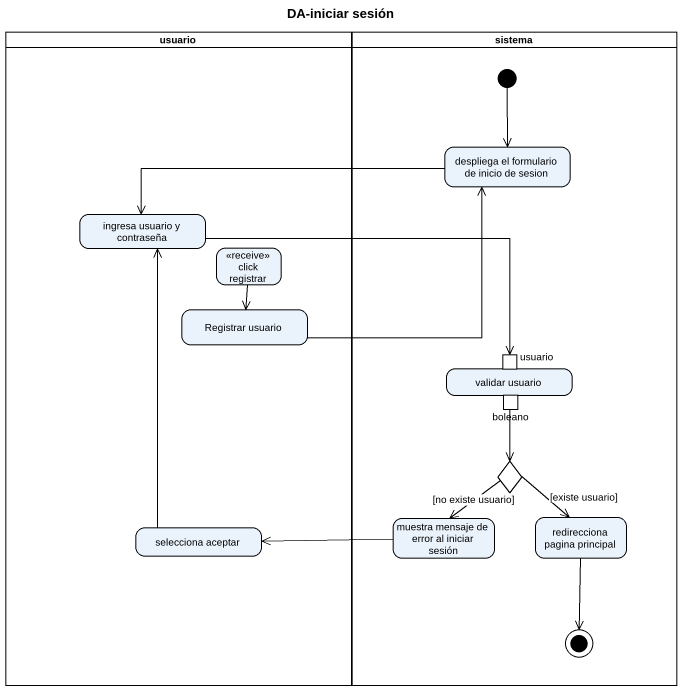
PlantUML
@startuml
title DA-iniciar sesión
hide empty description
state usuario <<partition>> {
  state "ingresa usuario y contraseña" as ingresa_usuario_y_contraseña
  state "click registrar" as click_registrar <<receive>>
  state "Registrar usuario" as Registrar_usuario
  state "selecciona aceptar" as selecciona_aceptar
}
state sistema <<partition>> {
  state "despliega el formulario de inicio de sesion" as despliega_el_formulario_de
  state "validar usuario" as validar_usuario {
    state "usuario" as usuario_2 <<inputPin>>
    state boleano <<outputPin>>
  }
  state choice1 <<choice>>
  state "muestra mensaje de error al iniciar sesión" as muestra_mensaje_de_error_al
  state "redirecciona pagina principal" as redirecciona_pagina
  [*] --> despliega_el_formulario_de
  redirecciona_pagina --> [*]
}
despliega_el_formulario_de -left-> ingresa_usuario_y_contraseña
ingresa_usuario_y_contraseña -right-> usuario_2
click_registrar --> Registrar_usuario
Registrar_usuario -up-> despliega_el_formulario_de
boleano --> choice1
choice1 --> muestra_mensaje_de_error_al : [no existe usuario]
choice1 --> redirecciona_pagina : [existe usuario]
muestra_mensaje_de_error_al -left-> selecciona_aceptar
selecciona_aceptar -up-> ingresa_usuario_y_contraseña
@enduml
